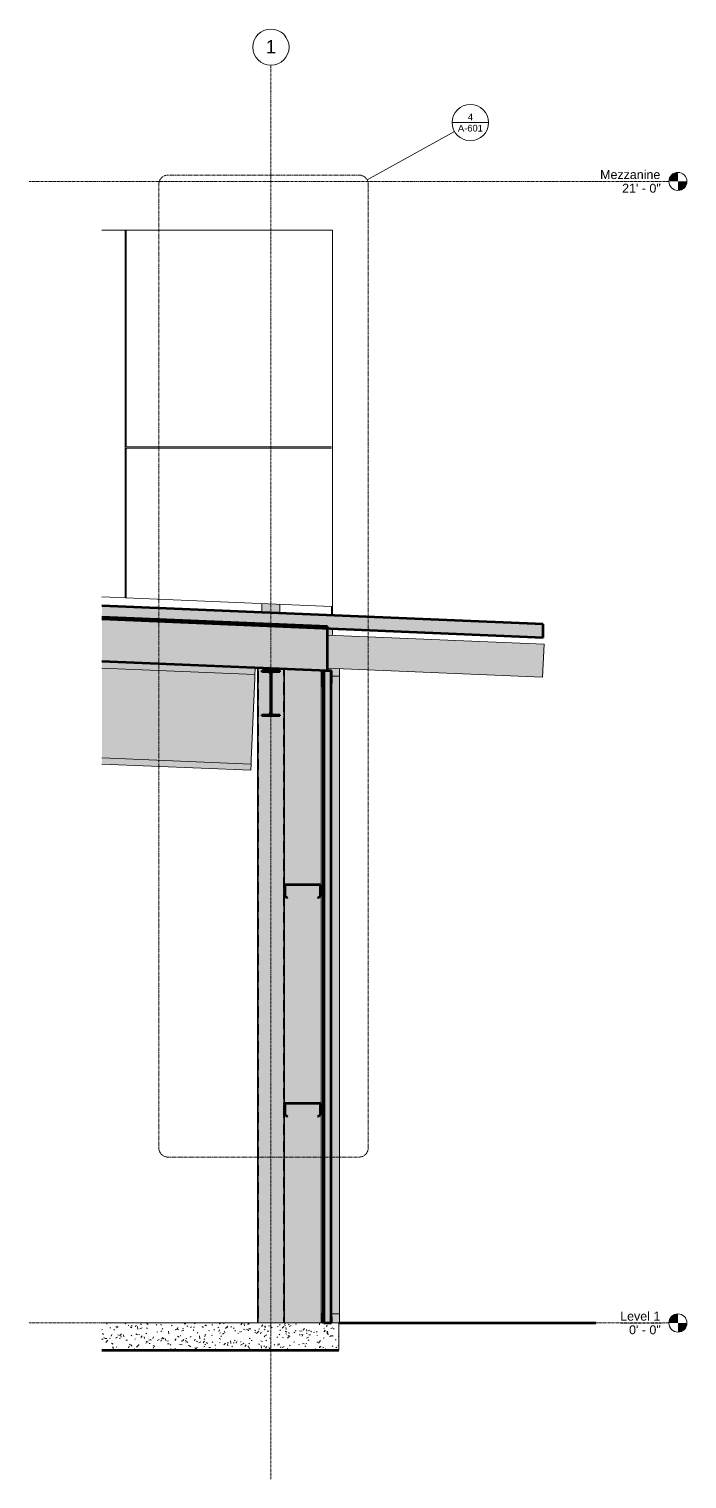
# Model space of a CAD drawing. Header units: inches. Extents: x 22719 to 24235, y -54 to 309.
# Drawn here: x 24089.4 to 24234.7, y -34.4 to 285.6 of the extents above; entities that cross this region are included whole.
import ezdxf

# ---------------------------------------------------------------- set-up
doc = ezdxf.new("R2010")
doc.units = ezdxf.units.IN
doc.header["$MEASUREMENT"] = 0
for name, pattern in [('Dash Dot 3_16_', [0.3125, 0.1875, -0.0625, 0, -0.0625]), ('Grid Line 1_2_', [0.875, 0.5, -0.125, 0.125, -0.125]), ('Hidden 1_8_', [0.1875, 0.125, -0.0625])]:
    doc.linetypes.add(name, pattern=pattern)
for name, color, linetype, lineweight in [('A-ANNO-SYMB', 150, 'Continuous', 9), ('A-CLNG', 13, 'Continuous', 18), ('A-FLOR-LEVL', 51, 'Continuous', 9), ('A-GLAZ-CWMG', 51, 'Continuous', 9), ('A-ROOF', 132, 'Continuous', 18), ('A-WALL', 113, 'Continuous', 18), ('A-WALL-PATT', 111, 'Continuous', 70), ('C-BLDG-PADS', 91, 'Continuous', 9), ('C-TOPO', 7, 'Continuous', 9), ('L-SITE-WALL', 31, 'Continuous', 18), ('S-BEAM', 12, 'Continuous', 9), ('S-COLS', 52, 'Continuous', 9), ('S-GRID', 1, 'Continuous', 9), ('S-GRID-IDEN', 1, 'Continuous', 9)]:
    doc.layers.add(name, color=color, linetype=linetype, lineweight=lineweight)
doc.styles.add('Arial', font='arial.ttf', dxfattribs={"height": 1.967066})
doc.styles.add('Arial_1', font='arial.ttf', dxfattribs={"height": 2.950599})
doc.styles.add('Arial_2', font='arial.ttf', dxfattribs={"height": 1.475299})
pattern_1 = [(45, (-68092.73, 101.715), (-1.58391919, 1.58391919), []), (45, (-68092.73, 104.115), (-1.58391919, 1.58391919), [])]

# ---------------------------------------------------------------- blocks, each defined once
blk = doc.blocks.new('HSS-Hollow Structural Section-Column - HSS6X6X1_4-556726-Detail 1')
at = {"layer": 'S-COLS', "linetype": 'Hidden 1_8_'}
for p, q in [((-22075.41, 0), (-22075.41, 144.63)), ((-22069.87, 144.4), (-22069.87, 0))]:
    blk.add_line(p, q, dxfattribs=at)
blk = doc.blocks.new('W-Wide Flange - W21X166-782968-Detail 1')
at = {"layer": 'S-BEAM'}
for points in [[(-22076.2, 143.13), (-22076.14, 144.49), (-22109.95, 145.9), (-22109.95, 144.54), (-22082.68, 143.4)], [(-22076.23, 142.24), (-22076.2, 143.13), (-22109.95, 144.54), (-22109.95, 143.65), (-22081.76, 142.47)], [(-22076.98, 124.26), (-22076.23, 142.24), (-22109.95, 143.65), (-22109.95, 125.63), (-22076.99, 124.26)], [(-22077.02, 123.37), (-22076.98, 124.26), (-22109.95, 125.63), (-22109.95, 124.74), (-22082.68, 123.6)], [(-22077.08, 122.01), (-22077.02, 123.37), (-22109.95, 124.74), (-22109.95, 123.38), (-22082.68, 122.24)]]:
    blk.add_hatch(color=256, dxfattribs=at).paths.add_polyline_path(points, flags=0)
for p, q in [((-22076.14, 144.49), (-22109.95, 145.9)), ((-22076.2, 143.13), (-22109.95, 144.54)), ((-22076.14, 144.49), (-22076.2, 143.13)), ((-22076.23, 142.24), (-22076.98, 124.26)), ((-22076.2, 143.13), (-22076.23, 142.24)), ((-22109.95, 124.74), (-22077.02, 123.37)), ((-22077.08, 122.01), (-22109.95, 123.38)), ((-22077.02, 123.37), (-22077.08, 122.01)), ((-22076.98, 124.26), (-22077.02, 123.37))]:
    blk.add_line(p, q, dxfattribs=at)
blk = doc.blocks.new('Girt_C - 8_D-948188-Detail 1')
at = {"layer": 'S-BEAM'}
h = blk.add_hatch(dxfattribs=at)
h.set_pattern_fill('FP_13', color=256, style=0, pattern_type=2)
h.set_pattern_definition(pattern_1)
h.paths.add_polyline_path([(-22062.21, 45.52), (-22061.64, 46), (-22061.64, 48.37), (-22061.7, 48.5), (-22061.83, 48.55), (-22069.45, 48.55), (-22069.59, 48.5), (-22069.64, 48.37), (-22069.64, 46), (-22069.07, 45.52), (-22069, 45.6), (-22069.53, 46.05), (-22069.53, 48.37), (-22069.51, 48.42), (-22069.45, 48.45), (-22061.83, 48.45), (-22061.77, 48.42), (-22061.75, 48.37), (-22061.75, 46.05), (-22062.29, 45.6)], flags=0)
at = {"layer": 'S-BEAM', "lineweight": 50}
for p, q in [((-22069.64, 48.37), (-22069.64, 46)), ((-22069.53, 46.05), (-22069.53, 48.37)), ((-22061.83, 48.55), (-22069.45, 48.55)), ((-22069.45, 48.45), (-22061.83, 48.45)), ((-22061.75, 48.37), (-22061.75, 46.05)), ((-22061.64, 46), (-22061.64, 48.37)), ((-22069.64, 46), (-22069.07, 45.52)), ((-22069, 45.6), (-22069.53, 46.05)), ((-22069.07, 45.52), (-22069, 45.6)), ((-22061.75, 46.05), (-22062.29, 45.6)), ((-22062.29, 45.6), (-22062.21, 45.52)), ((-22062.21, 45.52), (-22061.64, 46))]:
    blk.add_line(p, q, dxfattribs=at)
for centre, radius, start, end in [((-22069.45, 48.37), 0.188, 90, 180), ((-22069.45, 48.37), 0.0782, 90, 177.8773), ((-22061.83, 48.37), 0.188, 0, 90), ((-22061.83, 48.37), 0.0782, 3.0424, 90)]:
    blk.add_arc(centre, radius, start, end, dxfattribs=at)
blk = doc.blocks.new('Girt_C - 8_D-V6-Detail 1')
at = {"layer": 'S-BEAM'}
h = blk.add_hatch(dxfattribs=at)
h.set_pattern_fill('FP_13', color=256, style=0, pattern_type=2)
h.set_pattern_definition(pattern_1)
h.paths.add_polyline_path([(-22062.21, 93.77), (-22061.64, 94.25), (-22061.64, 96.62), (-22061.7, 96.75), (-22061.83, 96.8), (-22069.45, 96.8), (-22069.59, 96.75), (-22069.64, 96.62), (-22069.64, 94.25), (-22069.07, 93.77), (-22069, 93.85), (-22069.53, 94.3), (-22069.53, 96.62), (-22069.51, 96.67), (-22069.45, 96.7), (-22061.83, 96.7), (-22061.77, 96.67), (-22061.75, 96.62), (-22061.75, 94.3), (-22062.29, 93.85)], flags=0)
at = {"layer": 'S-BEAM', "lineweight": 50}
for p, q in [((-22069.64, 96.62), (-22069.64, 94.25)), ((-22069.53, 94.3), (-22069.53, 96.62)), ((-22061.83, 96.8), (-22069.45, 96.8)), ((-22069.45, 96.7), (-22061.83, 96.7)), ((-22061.75, 96.62), (-22061.75, 94.3)), ((-22061.64, 94.25), (-22061.64, 96.62)), ((-22069.64, 94.25), (-22069.07, 93.77)), ((-22069, 93.85), (-22069.53, 94.3)), ((-22069.07, 93.77), (-22069, 93.85)), ((-22061.75, 94.3), (-22062.29, 93.85)), ((-22062.29, 93.85), (-22062.21, 93.77)), ((-22062.21, 93.77), (-22061.64, 94.25))]:
    blk.add_line(p, q, dxfattribs=at)
for centre, radius, start, end in [((-22069.45, 96.62), 0.188, 90, 180), ((-22069.45, 96.62), 0.0782, 90, 177.8773), ((-22061.83, 96.62), 0.188, 0, 90), ((-22061.83, 96.62), 0.0782, 3.0424, 90)]:
    blk.add_arc(centre, radius, start, end, dxfattribs=at)
blk = doc.blocks.new('Rectangular Mullion - Profile_Polycarbonate_Upper and left-789837-Detail 1')
at = {"layer": 'A-GLAZ-CWMG'}
blk.add_hatch(color=256, dxfattribs=at).paths.add_polyline_path([(-22061.28, 140.38), (-22060.93, 140.38), (-22060.93, 140.63), (-22060.99, 140.63), (-22060.99, 140.44), (-22061.22, 140.44), (-22061.22, 143.94), (-22059.22, 143.94), (-22059.22, 141.23), (-22059.28, 141.23), (-22059.28, 141.17), (-22059.16, 141.17), (-22059.16, 144), (-22061.28, 144)], flags=0)
at = {"layer": 'A-GLAZ-CWMG', "lineweight": 30}
for p, q in [((-22059.16, 144), (-22061.28, 144)), ((-22061.28, 144), (-22061.28, 140.38)), ((-22061.22, 140.44), (-22061.22, 143.94)), ((-22061.22, 143.94), (-22059.22, 143.94)), ((-22059.22, 141.23), (-22059.28, 141.23)), ((-22059.28, 141.23), (-22059.28, 141.17)), ((-22059.28, 141.17), (-22059.16, 141.17)), ((-22059.22, 143.94), (-22059.22, 141.23)), ((-22059.16, 141.17), (-22059.16, 144)), ((-22061.28, 140.38), (-22060.93, 140.38)), ((-22060.99, 140.44), (-22061.22, 140.44)), ((-22060.93, 140.63), (-22060.99, 140.63)), ((-22060.99, 140.63), (-22060.99, 140.44)), ((-22060.93, 140.38), (-22060.93, 140.63))]:
    blk.add_line(p, q, dxfattribs=at)
blk = doc.blocks.new('Rectangular Mullion - Profile_Polycarbonate_Lower-789838-Detail 1')
at = {"layer": 'A-GLAZ-CWMG'}
blk.add_hatch(color=256, dxfattribs=at).paths.add_polyline_path([(-22059.16, 0), (-22059.16, 1.46), (-22059.28, 1.46), (-22059.28, 1.39), (-22059.22, 1.39), (-22059.22, 0.06), (-22061.22, 0.06), (-22061.22, 2.18), (-22060.99, 2.18), (-22060.99, 1.99), (-22060.93, 1.99), (-22060.93, 2.24), (-22061.28, 2.24), (-22061.28, 0)], flags=0)
at = {"layer": 'A-GLAZ-CWMG', "lineweight": 30}
for p, q in [((-22060.93, 2.24), (-22061.28, 2.24)), ((-22061.28, 2.24), (-22061.28, 0)), ((-22061.28, 0), (-22059.16, 0)), ((-22061.22, 0.06), (-22061.22, 2.18)), ((-22061.22, 2.18), (-22060.99, 2.18)), ((-22059.22, 0.06), (-22061.22, 0.06)), ((-22060.99, 2.18), (-22060.99, 1.99)), ((-22060.99, 1.99), (-22060.93, 1.99)), ((-22060.93, 1.99), (-22060.93, 2.24)), ((-22059.16, 1.46), (-22059.28, 1.46)), ((-22059.28, 1.46), (-22059.28, 1.39)), ((-22059.28, 1.39), (-22059.22, 1.39)), ((-22059.22, 1.39), (-22059.22, 0.06)), ((-22059.16, 0), (-22059.16, 1.46))]:
    blk.add_line(p, q, dxfattribs=at)
blk = doc.blocks.new('Rectangular Mullion - Profile_Polycarbonate_Upper and left-791728-Detail 1')
at = {"layer": 'A-GLAZ-CWMG'}
h = blk.add_hatch(color=256, dxfattribs=at)
h.paths.add_polyline_path([(-22060.99, 0.06), (-22060.93, 0.06), (-22060.93, 1.99), (-22060.99, 1.99), (-22060.99, 2.18), (-22061.22, 2.18), (-22061.22, 0.06)], flags=0)
h.paths.add_polyline_path([(-22060.99, 2.24), (-22060.93, 2.24), (-22060.93, 140.38), (-22061.28, 140.38), (-22061.28, 2.24), (-22061.22, 2.24)], flags=0)
h.paths.add_polyline_path([(-22060.99, 140.44), (-22060.99, 140.63), (-22060.93, 140.63), (-22060.93, 143.94), (-22061.22, 143.94), (-22061.22, 140.44)], flags=0)
for points in [[(-22060.93, 0.06), (-22059.35, 0.06), (-22059.35, 143.94), (-22060.93, 143.94), (-22060.93, 1.77)], [(-22059.28, 0.06), (-22059.28, 143.94), (-22059.35, 143.94), (-22059.35, 0.06)], [(-22060.93, 0.06), (-22060.93, 0.06), (-22060.93, 1.77)]]:
    blk.add_hatch(color=256, dxfattribs=at).paths.add_polyline_path(points, flags=0)
h = blk.add_hatch(color=256, dxfattribs=at)
h.paths.add_polyline_path([(-22059.22, 0.06), (-22059.22, 1.39), (-22059.28, 1.39), (-22059.28, 0.06)], flags=0)
h.paths.add_polyline_path([(-22059.28, 1.46), (-22059.16, 1.46), (-22059.16, 141.17), (-22059.28, 141.17), (-22059.28, 16.66)], flags=0)
h.paths.add_polyline_path([(-22059.28, 141.23), (-22059.22, 141.23), (-22059.22, 143.94), (-22059.28, 143.94), (-22059.28, 142.59)], flags=0)
for p, q in [((-22060.93, 143.94), (-22060.93, 140.63)), ((-22059.28, 143.94), (-22059.28, 141.23)), ((-22059.28, 141.17), (-22059.28, 1.46)), ((-22059.16, 141.17), (-22059.16, 1.46)), ((-22061.28, 140.38), (-22061.28, 2.24)), ((-22060.93, 140.63), (-22060.93, 140.38)), ((-22060.93, 140.38), (-22060.93, 2.24)), ((-22060.93, 2.24), (-22060.93, 1.99)), ((-22060.93, 1.99), (-22060.93, 0.06)), ((-22059.28, 1.39), (-22059.28, 0.06))]:
    blk.add_line(p, q, dxfattribs=at)
blk = doc.blocks.new('Rectangular Mullion - Rectangular Mullion 1-789721-Detail 1')
at = {"layer": 'A-GLAZ-CWMG'}
h = blk.add_hatch(color=256, dxfattribs=at)
h.paths.add_polyline_path([(-22061.28, 142.75), (-22061.28, 144), (-22060.18, 144), (-22061.52, 144.06), (-22061.52, 142.75)], flags=0)
h.paths.add_polyline_path([(-22057.52, 142.75), (-22057.52, 144.46), (-22060.14, 144.57), (-22060.14, 144), (-22059.16, 144), (-22059.16, 142.75)], flags=0)
for p, q in [((-22061.52, 144.06), (-22061.52, 142.75)), ((-22057.52, 142.75), (-22057.52, 144.46)), ((-22061.52, 142.75), (-22061.28, 142.75)), ((-22059.16, 142.75), (-22057.52, 142.75))]:
    blk.add_line(p, q, dxfattribs=at)
blk = doc.blocks.new('Rectangular Mullion - Rectangular Mullion 1-789722-Detail 1')
at = {"layer": 'A-GLAZ-CWMG'}
h = blk.add_hatch(color=256, dxfattribs=at)
h.paths.add_polyline_path([(-22061.28, 0), (-22061.28, 2), (-22061.52, 2), (-22061.52, 0)], flags=0)
h.paths.add_polyline_path([(-22057.52, 0), (-22057.52, 2), (-22059.16, 2), (-22059.16, 0), (-22057.64, 0)], flags=0)
for p, q in [((-22061.28, 2), (-22061.52, 2)), ((-22061.52, 2), (-22061.52, 0)), ((-22057.52, 2), (-22059.16, 2)), ((-22057.52, 0), (-22057.52, 2))]:
    blk.add_line(p, q, dxfattribs=at)
blk = doc.blocks.new('Rectangular Mullion - Rectangular Mullion 1-827436-Detail 1')
at = {"layer": 'A-GLAZ-CWMG'}
h = blk.add_hatch(color=256, dxfattribs=at)
h.paths.add_polyline_path([(-22061.52, 2), (-22061.28, 2), (-22061.28, 97), (-22061.52, 97), (-22061.52, 2.18)], flags=0)
h.paths.add_polyline_path([(-22057.52, 2), (-22057.52, 97), (-22059.16, 97), (-22059.16, 2)], flags=0)
for p, q in [((-22061.52, 2), (-22061.52, 97)), ((-22057.52, 97), (-22057.52, 2)), ((-22061.28, 2), (-22061.52, 2)), ((-22057.52, 2), (-22059.16, 2))]:
    blk.add_line(p, q, dxfattribs=at)
blk = doc.blocks.new('Rectangular Mullion - Rectangular Mullion 1-827437-Detail 1')
at = {"layer": 'A-GLAZ-CWMG'}
h = blk.add_hatch(color=256, dxfattribs=at)
h.paths.add_polyline_path([(-22061.28, 97), (-22061.28, 142.75), (-22061.52, 142.75), (-22061.52, 97)], flags=0)
h.paths.add_polyline_path([(-22059.16, 97), (-22057.52, 97), (-22057.52, 142.75), (-22059.16, 142.75), (-22059.16, 121.61)], flags=0)
for p, q in [((-22061.52, 142.75), (-22061.28, 142.75)), ((-22061.52, 97), (-22061.52, 142.75)), ((-22059.16, 142.75), (-22057.52, 142.75)), ((-22057.52, 142.75), (-22057.52, 97))]:
    blk.add_line(p, q, dxfattribs=at)
blk = doc.blocks.new('Dimension Lumber - 2x8-948139-Detail 1')
at = {"layer": 'S-BEAM'}
blk.add_hatch(color=256, dxfattribs=at).paths.add_polyline_path([(-22012.65, 142.59), (-22012.34, 149.84), (-22060.14, 151.83), (-22060.14, 144.57), (-22055.41, 144.38)], flags=0)
for p, q in [((-22060.14, 151.83), (-22012.34, 149.84)), ((-22012.34, 149.84), (-22012.65, 142.59)), ((-22060.14, 144.57), (-22012.65, 142.59))]:
    blk.add_line(p, q, dxfattribs=at)
blk = doc.blocks.new('HSS-Round Hollow Structural Section-Column - HSS4X0_220-947151-Detail 1')
at = {"layer": 'S-COLS'}
blk.add_hatch(color=256, dxfattribs=at).paths.add_polyline_path([(-22070.64, 156.65), (-22070.64, 158.64), (-22074.64, 158.81), (-22074.64, 156.82), (-22070.65, 156.65)], flags=0)
for p, q in [((-22074.64, 158.81), (-22074.64, 156.82)), ((-22070.64, 156.65), (-22070.64, 158.64))]:
    blk.add_line(p, q, dxfattribs=at)
blk = doc.blocks.new('W-Wide Flange - W10X15-946479-Detail 1')
at = {"layer": 'S-BEAM'}
h = blk.add_hatch(dxfattribs=at)
h.set_pattern_fill('FP_13', color=256, style=0, pattern_type=2)
h.set_pattern_definition(pattern_1)
h.paths.add_polyline_path([(-22074.64, 134), (-22070.64, 134), (-22070.64, 134.27), (-22071.98, 134.27), (-22072.19, 134.31), (-22072.37, 134.43), (-22072.48, 134.6), (-22072.53, 134.81), (-22072.53, 143.19), (-22072.48, 143.4), (-22072.37, 143.57), (-22072.19, 143.69), (-22071.98, 143.73), (-22070.64, 143.73), (-22070.64, 144), (-22074.64, 144), (-22074.64, 143.73), (-22073.3, 143.73), (-22073.09, 143.69), (-22072.91, 143.57), (-22072.8, 143.4), (-22072.76, 143.19), (-22072.76, 134.81), (-22072.8, 134.6), (-22072.91, 134.43), (-22073.09, 134.31), (-22073.3, 134.27), (-22074.64, 134.27)], flags=0)
at = {"layer": 'S-BEAM', "lineweight": 50}
for p, q in [((-22070.64, 144), (-22074.64, 144)), ((-22074.64, 144), (-22074.64, 143.73)), ((-22074.64, 143.73), (-22073.3, 143.73)), ((-22072.76, 143.19), (-22072.76, 134.81)), ((-22072.53, 134.81), (-22072.53, 143.19)), ((-22071.98, 143.73), (-22070.64, 143.73)), ((-22070.64, 143.73), (-22070.64, 144)), ((-22073.3, 134.27), (-22074.64, 134.27)), ((-22074.64, 134.27), (-22074.64, 134)), ((-22074.64, 134), (-22070.64, 134)), ((-22070.64, 134.27), (-22071.98, 134.27)), ((-22070.64, 134), (-22070.64, 134.27))]:
    blk.add_line(p, q, dxfattribs=at)
for centre, start, end in [((-22073.3, 143.19), 0, 90), ((-22071.98, 143.19), 90, 180), ((-22073.3, 134.81), 270, 0), ((-22071.98, 134.81), 180, 270)]:
    blk.add_arc(centre, 0.543, start, end, dxfattribs=at)
blk = doc.blocks.new('Level - Level Head - Circle-15001-Detail 1')
at = {"layer": 'A-FLOR-LEVL'}
h = blk.add_hatch(color=256, dxfattribs=at)
edge = h.paths.add_edge_path(flags=0)
edge.add_line((-21982.77, 0), (-21984.77, 0))
edge.add_arc((-21982.77, 0), 2, 90, 180, ccw=False)
edge.add_line((-21982.77, 2), (-21982.77, 0))
h = blk.add_hatch(color=256, dxfattribs=at)
edge = h.paths.add_edge_path(flags=0)
edge.add_line((-21982.77, -2), (-21982.77, 0))
edge.add_line((-21982.77, 0), (-21980.77, 0))
edge.add_arc((-21982.77, 0), 2, 270, 360, ccw=False)
blk.add_circle((-21982.77, 0), 2, dxfattribs=at)
blk = doc.blocks.new('Grid - Grid Head - Circle-14747-Detail 1')
at = {"layer": 'S-GRID-IDEN'}
blk.add_circle((-22072.64, 281.64), 4, dxfattribs=at)
blk = doc.blocks.new('Detail View - Callout Head-19020-Detail 1')
at = {"layer": 'A-ANNO-SYMB'}
blk.add_line((-22032.61, 264.98), (-22024.61, 264.98), dxfattribs=at)
for start, end in [(0, 180), (180, 0)]:
    blk.add_arc((-22028.61, 264.98), 4, start, end, dxfattribs=at)

msp = doc.modelspace()

# ---------------------------------------------------------------- hatches: boundary and pattern name
at = {"layer": 'A-CLNG'}
msp.add_hatch(color=256, dxfattribs=at).paths.add_polyline_path([(24155.36, 144), (24155.36, 153.76), (24105.55, 155.83), (24105.55, 146.07), (24146.45, 144.37)], flags=0)
at = {"layer": 'A-ROOF'}
msp.add_hatch(color=256, dxfattribs=at).paths.add_polyline_path([(24202.98, 151.35), (24202.98, 154.23), (24105.55, 158.29), (24105.55, 155.41), (24160.09, 153.14)], flags=0)
at = {"layer": 'A-WALL', "lineweight": 9, "transparency": 33554649}
msp.add_hatch(color=256, dxfattribs=at).paths.add_polyline_path([(24156.15, 0.06), (24156.15, 143.94), (24154.57, 143.94), (24154.57, 0.06)], flags=0)
at = {"layer": 'A-WALL-PATT', "lineweight": 9}
h = msp.add_hatch(dxfattribs=at)
h.set_pattern_fill('FP_15', color=256, style=0, pattern_type=2)
h.set_pattern_definition([(0, (-68288.01, 145), (-193, 193), [48, -145]), (90, (-68288.01, 145), (-193, 1e-14), [96.25, -96.75]), (180, (-68240.01, 241.25), (-193, 193), [48, -145]), (90, (-68240.01, 145), (-193, 1e-14), [96.25, -96.75]), (180, (-68240.01, 241.5), (-193, 193), [48, -145]), (90, (-68240.01, 241.5), (-193, 1e-14), [96.25, -96.75]), (0, (-68288.01, 337.75), (-193, 193), [48, -145]), (90, (-68288.01, 241.5), (-193, 1e-14), [96.25, -96.75]), (0, (-68239.76, 193), (-193, 193), [48, -145]), (90, (-68239.76, 144.75), (-193, 1e-14), [48.25, -144.75]), (90, (-68191.76, 144.75), (-193, 1e-14), [48.25, -144.75]), (0, (-68239.76, 289.5), (-193, 193), [48, -145]), (90, (-68239.76, 193.25), (-193, 1e-14), [96.25, -96.75]), (180, (-68191.76, 193.25), (-193, 193), [48, -145]), (90, (-68191.76, 193.25), (-193, 1e-14), [96.25, -96.75]), (90, (-68239.76, 289.75), (-193, 1e-14), [48, -145]), (180, (-68191.76, 289.75), (-193, 193), [48, -145]), (90, (-68191.76, 289.75), (-193, 1e-14), [48, -145]), (0, (-68191.51, 145), (-193, 193), [48, -145]), (90, (-68191.51, 145), (-193, 1e-14), [96.25, -96.75]), (180, (-68143.51, 241.25), (-193, 193), [48, -145]), (90, (-68143.51, 145), (-193, 1e-14), [96.25, -96.75]), (180, (-68143.51, 241.5), (-193, 193), [48, -145]), (90, (-68143.51, 241.5), (-193, 1e-14), [96.25, -96.75]), (180, (-68143.51, 337.75), (-193, 193), [48, -145]), (90, (-68191.51, 241.5), (-193, 1e-14), [96.25, -96.75]), (0, (-68143.26, 193), (-193, 193), [48, -145]), (90, (-68143.26, 144.75), (-193, 1e-14), [48.25, -144.75]), (90, (-68095.26, 144.75), (-193, 1e-14), [48.25, -144.75]), (0, (-68143.26, 289.5), (-193, 193), [48, -145]), (90, (-68143.26, 193.25), (-193, 1e-14), [96.25, -96.75]), (180, (-68095.26, 193.25), (-193, 193), [48, -145]), (90, (-68095.26, 193.25), (-193, 1e-14), [96.25, -96.75]), (90, (-68143.26, 289.75), (-193, 1e-14), [48, -145]), (180, (-68095.26, 289.75), (-193, 193), [48, -145]), (90, (-68095.26, 289.75), (-193, 1e-14), [48, -145])])
h.paths.add_polyline_path([(24156.23, 158.17), (24156.23, 241.25), (24105.55, 241.25), (24105.55, 160.28), (24146.45, 158.58)], flags=0)
at = {"layer": 'C-BLDG-PADS'}
h = msp.add_hatch(dxfattribs=at)
h.set_pattern_fill('FP_14', color=256, style=0, pattern_type=2)
h.set_pattern_definition([(50, (-68092.73, 101.715), (4.59070543, -0.40186776), [0.48, -5.28]), (355, (-68092.73, 101.715), (-0.8878371, 4.81369767), [0.384, -4.224]), (100.451, (-68092.348, 101.681), (3.7019703, 4.41272262), [0.408, -4.487]), (46.184, (-68092.73, 102.995), (6.83065862, -1.05904287), [0.72, -7.92]), (96.636, (-68092.161, 102.906), (5.98166433, 6.2340145), [0.612, -6.731]), (351.184, (-68092.73, 102.995), (5.98208167, 6.2338242), [0.576, -6.336]), (21, (-68092.09, 102.675), (3.82029208, -2.57709962), [0.48, -5.28]), (326, (-68092.09, 102.675), (1.55720712, 4.64058681), [0.384, -4.224]), (71.451, (-68091.772, 102.46), (5.37714656, 2.06470335), [0.408, -4.487]), (37.5, (-68092.73, 101.715), (0.077972162, 2.13078632), [0.211, -3.962, 0.211, -4.077, -4.24]), (37.5, (-68092.73, 101.715), (0.077972162, 2.13078632), [-8.461, 0.211, -4.029]), (7.5, (-68092.73, 101.715), (1.68390698, 2.524390477), [0.211, -2.234, 0.211, -3.866, -1.616]), (7.5, (-68092.73, 101.715), (1.68390698, 2.524390477), [-6.522, 0.211, -1.405]), (327.5, (-68094.157, 101.715), (3.416526817, -0.144296603), [0.211, -1.389, 0.211, -4.781, -6.624]), (327.5, (-68094.157, 101.715), (3.416526817, -0.144296603), [-6.592, 0.211, -6.413]), (317.5, (-68094.797, 101.715), (3.73246323, 0.640714655), [0.211, -1.869, 0.211, -3.104, -4.704]), (317.5, (-68094.797, 101.715), (3.73246323, 0.640714655), [-5.395, 0.211, -4.493])])
h.paths.add_polyline_path([(24157.86, -6), (24157.86, 0), (24105.55, 0), (24105.55, -6)], flags=0)
at = {"layer": 'L-SITE-WALL'}
h = msp.add_hatch(color=256, dxfattribs=at)
h.paths.add_polyline_path([(24145.86, 0), (24153.98, 0), (24153.98, 144.06), (24145.86, 144.39), (24145.86, 96.62), (24145.91, 96.75), (24146.05, 96.8), (24153.67, 96.8), (24153.8, 96.75), (24153.86, 96.62), (24153.86, 94.25), (24153.28, 93.77), (24153.21, 93.85), (24153.75, 94.3), (24153.75, 96.62), (24153.73, 96.67), (24153.67, 96.7), (24146.05, 96.7), (24145.99, 96.67), (24145.97, 96.62), (24145.97, 94.3), (24146.5, 93.85), (24146.43, 93.77), (24145.86, 94.25), (24145.86, 48.37), (24145.91, 48.5), (24146.05, 48.55), (24153.67, 48.55), (24153.8, 48.5), (24153.86, 48.37), (24153.86, 46), (24153.28, 45.52), (24153.21, 45.6), (24153.75, 46.05), (24153.75, 48.37), (24153.73, 48.42), (24153.67, 48.45), (24146.05, 48.45), (24145.99, 48.42), (24145.97, 48.37), (24145.97, 46.05), (24146.5, 45.6), (24146.43, 45.52), (24145.86, 46), (24145.86, 2)], flags=0)
h.paths.add_polyline_path([(24156.48, 151.78), (24156.48, 153.29), (24155.36, 153.34), (24155.36, 151.83)], flags=0)
at = {"layer": 'S-COLS'}
for points in [[(24140.09, 0), (24140.33, 0), (24140.33, 144.62), (24139.86, 144.64), (24139.86, 0), (24139.92, 0)], [(24145.63, 0), (24145.86, 0), (24145.86, 144.39), (24145.39, 144.41), (24145.39, 0)]]:
    msp.add_hatch(color=256, dxfattribs=at).paths.add_polyline_path(points, flags=0)
h = msp.add_hatch(color=256, dxfattribs=at)
h.paths.add_polyline_path([(24145.39, 0), (24145.39, 144.41), (24140.33, 144.62), (24140.33, 0)], flags=0)
h.paths.add_polyline_path([(24142.2, 134), (24140.86, 134), (24140.86, 134.27), (24142.2, 134.27), (24142.41, 134.31), (24142.59, 134.43), (24142.7, 134.6), (24142.74, 134.81), (24142.74, 143.19), (24142.7, 143.4), (24142.59, 143.57), (24142.41, 143.69), (24142.2, 143.73), (24140.86, 143.73), (24140.86, 144), (24144.86, 144), (24144.86, 143.73), (24143.52, 143.73), (24143.31, 143.69), (24143.13, 143.57), (24143.02, 143.4), (24142.97, 143.19), (24142.97, 134.81), (24143.02, 134.6), (24143.13, 134.43), (24143.31, 134.31), (24143.52, 134.27), (24144.86, 134.27), (24144.86, 134), (24142.74, 134)], flags=0)

# ---------------------------------------------------------------- linework, layer by layer
at = {"layer": 'A-ANNO-SYMB'}
msp.add_line((24164.09, 252.36), (24183.39, 263.05), dxfattribs=at)
at = {"layer": 'A-ANNO-SYMB', "linetype": 'Dash Dot 3_16_'}
for p, q in [((24162.34, 253.39), (24120.11, 253.39)), ((24118.11, 251.39), (24118.11, 38.63)), ((24164.34, 38.63), (24164.34, 251.39)), ((24120.11, 36.63), (24162.34, 36.63))]:
    msp.add_line(p, q, dxfattribs=at)
for centre, start, end in [((24120.11, 251.39), 90, 180), ((24162.34, 251.39), 0, 90), ((24120.11, 38.63), 180, 270), ((24162.34, 38.63), 270, 0)]:
    msp.add_arc(centre, 2, start, end, dxfattribs=at)
at = {"layer": 'A-CLNG', "lineweight": 70}
for p, q in [((24155.36, 153.76), (24105.55, 155.83)), ((24155.36, 144), (24155.36, 153.76)), ((24105.55, 146.07), (24155.36, 144))]:
    msp.add_line(p, q, dxfattribs=at)
at = {"layer": 'A-ROOF', "lineweight": 70}
for p, q in [((24202.98, 154.23), (24105.55, 158.29)), ((24105.55, 155.41), (24202.98, 151.35)), ((24202.98, 151.35), (24202.98, 154.23))]:
    msp.add_line(p, q, dxfattribs=at)
at = {"layer": 'A-WALL', "lineweight": 70}
for p, q in [((24156.15, 143.94), (24154.57, 143.94)), ((24154.57, 143.94), (24154.57, 0.06)), ((24156.15, 0.06), (24156.15, 143.94)), ((24154.57, 0.06), (24156.15, 0.06))]:
    msp.add_line(p, q, dxfattribs=at)
at = {"layer": 'C-BLDG-PADS', "lineweight": 18}
for p, q in [((24157.86, 0), (24105.55, 0)), ((24157.86, -6), (24157.86, 0)), ((24105.55, -6), (24157.86, -6))]:
    msp.add_line(p, q, dxfattribs=at)
at = {"layer": 'C-TOPO', "lineweight": 90}
for p, q in [((24157.86, 0), (24214.62, 0)), ((24105.55, -6.01), (24157.86, -6.01))]:
    msp.add_line(p, q, dxfattribs=at)
at = {"layer": 'C-TOPO'}
for p, q in [((24157.86, 0), (24214.62, 0)), ((24105.55, -6.01), (24157.86, -6.01))]:
    msp.add_line(p, q, dxfattribs=at)
at = {"layer": 'L-SITE-WALL'}
for p, q in [((24156.48, 241.25), (24105.55, 241.25)), ((24156.48, 241.25), (24156.48, 156.5)), ((24105.55, 160.28), (24156.23, 158.17)), ((24156.23, 156.5), (24156.23, 158.17)), ((24156.23, 156.5), (24156.48, 156.5)), ((24156.48, 153.29), (24156.48, 151.78))]:
    msp.add_line(p, q, dxfattribs=at)
at = {"layer": 'S-COLS'}
for p, q in [((24139.86, 144.64), (24139.86, 0)), ((24145.86, 96.62), (24145.86, 144.39)), ((24145.86, 48.37), (24145.86, 94.25)), ((24145.86, 0), (24145.86, 46))]:
    msp.add_line(p, q, dxfattribs=at)
at = {"layer": 'S-GRID', "linetype": 'Grid Line 1_2_'}
msp.add_line((24142.86, -34.44), (24142.86, 277.64), dxfattribs=at)

# ---------------------------------------------------------------- block references
at = {"layer": 'A-ANNO-SYMB'}
msp.add_blockref('Detail View - Callout Head-19020-Detail 1', (46215.5, 0), dxfattribs=at)
at = {"layer": 'A-FLOR-LEVL'}
for p in [(46215.5, 252), (46215.5, 0)]:
    msp.add_blockref('Level - Level Head - Circle-15001-Detail 1', p, dxfattribs=at)
at = {"layer": 'A-GLAZ-CWMG'}
for name in ['Rectangular Mullion - Rectangular Mullion 1-789721-Detail 1', 'Rectangular Mullion - Rectangular Mullion 1-827437-Detail 1', 'Rectangular Mullion - Profile_Polycarbonate_Upper and left-789837-Detail 1', 'Rectangular Mullion - Profile_Polycarbonate_Upper and left-791728-Detail 1', 'Rectangular Mullion - Rectangular Mullion 1-827436-Detail 1', 'Rectangular Mullion - Rectangular Mullion 1-789722-Detail 1', 'Rectangular Mullion - Profile_Polycarbonate_Lower-789838-Detail 1']:
    msp.add_blockref(name, (46215.5, 0), dxfattribs=at)
at = {"layer": 'S-BEAM'}
for name in ['Dimension Lumber - 2x8-948139-Detail 1', 'W-Wide Flange - W21X166-782968-Detail 1', 'W-Wide Flange - W10X15-946479-Detail 1', 'Girt_C - 8_D-V6-Detail 1', 'Girt_C - 8_D-948188-Detail 1']:
    msp.add_blockref(name, (46215.5, 0), dxfattribs=at)
at = {"layer": 'S-COLS'}
msp.add_blockref('HSS-Round Hollow Structural Section-Column - HSS4X0_220-947151-Detail 1', (46215.5, 0), dxfattribs=at)
at = {"layer": 'S-COLS', "linetype": 'Hidden 1_8_'}
msp.add_blockref('HSS-Hollow Structural Section-Column - HSS6X6X1_4-556726-Detail 1', (46215.5, 0), dxfattribs=at)
at = {"layer": 'S-GRID-IDEN'}
msp.add_blockref('Grid - Grid Head - Circle-14747-Detail 1', (46215.5, 0), dxfattribs=at)

# ---------------------------------------------------------------- texts
at = {"layer": 'A-ANNO-SYMB', "attachment_point": 2, "line_spacing_factor": 0.938532, "style": 'Arial_2'}
for s, insert, char_height, width in [('4', (24186.91, 266.97), 1.48, 1.368), ('A-601', (24186.91, 264.49), 1.475, 6.552)]:
    msp.add_mtext(s, dxfattribs=dict(at, insert=insert, char_height=char_height, width=width))

# ---------------------------------------------------------------- next in the draw order: texts
at = {"layer": 'A-FLOR-LEVL', "char_height": 1.967, "attachment_point": 3, "line_spacing_factor": 0.938532, "style": 'Arial', "bg_fill": 3, "box_fill_scale": 1.25, "bg_fill_color": 0, "bg_fill_transparency": 0}
for s, insert, width in [('Mezzanine', (24228.84, 254.49), 15.816), ('Level 1', (24228.84, 2.49), 10.584)]:
    msp.add_mtext(s, dxfattribs=dict(at, insert=insert, width=width))
at = {"layer": 'S-GRID-IDEN', "insert": (24142.86, 283.22), "char_height": 2.95, "width": 2.736, "attachment_point": 2, "line_spacing_factor": 0.938532, "style": 'Arial_1', "bg_fill": 3, "box_fill_scale": 1.25, "bg_fill_color": 0, "bg_fill_transparency": 0}
msp.add_mtext('1', dxfattribs=at)

# ---------------------------------------------------------------- next in the draw order: texts
at = {"layer": 'A-FLOR-LEVL', "char_height": 1.967, "attachment_point": 3, "line_spacing_factor": 0.938532, "style": 'Arial', "bg_fill": 3, "box_fill_scale": 1.25, "bg_fill_color": 0, "bg_fill_transparency": 0}
for s, insert, width in [('21\' - 0"', (24228.94, 251.48), 10.152), ('0\' - 0"', (24228.94, -0.52), 8.328)]:
    msp.add_mtext(s, dxfattribs=dict(at, insert=insert, width=width))

# ---------------------------------------------------------------- next in the draw order: linework, layer by layer
at = {"layer": 'A-FLOR-LEVL', "linetype": 'Grid Line 1_2_'}
for p, q in [((24089.44, 252), (24230.73, 252)), ((24089.44, 0), (24230.73, 0))]:
    msp.add_line(p, q, dxfattribs=at)

doc.saveas('drawing.dxf')
